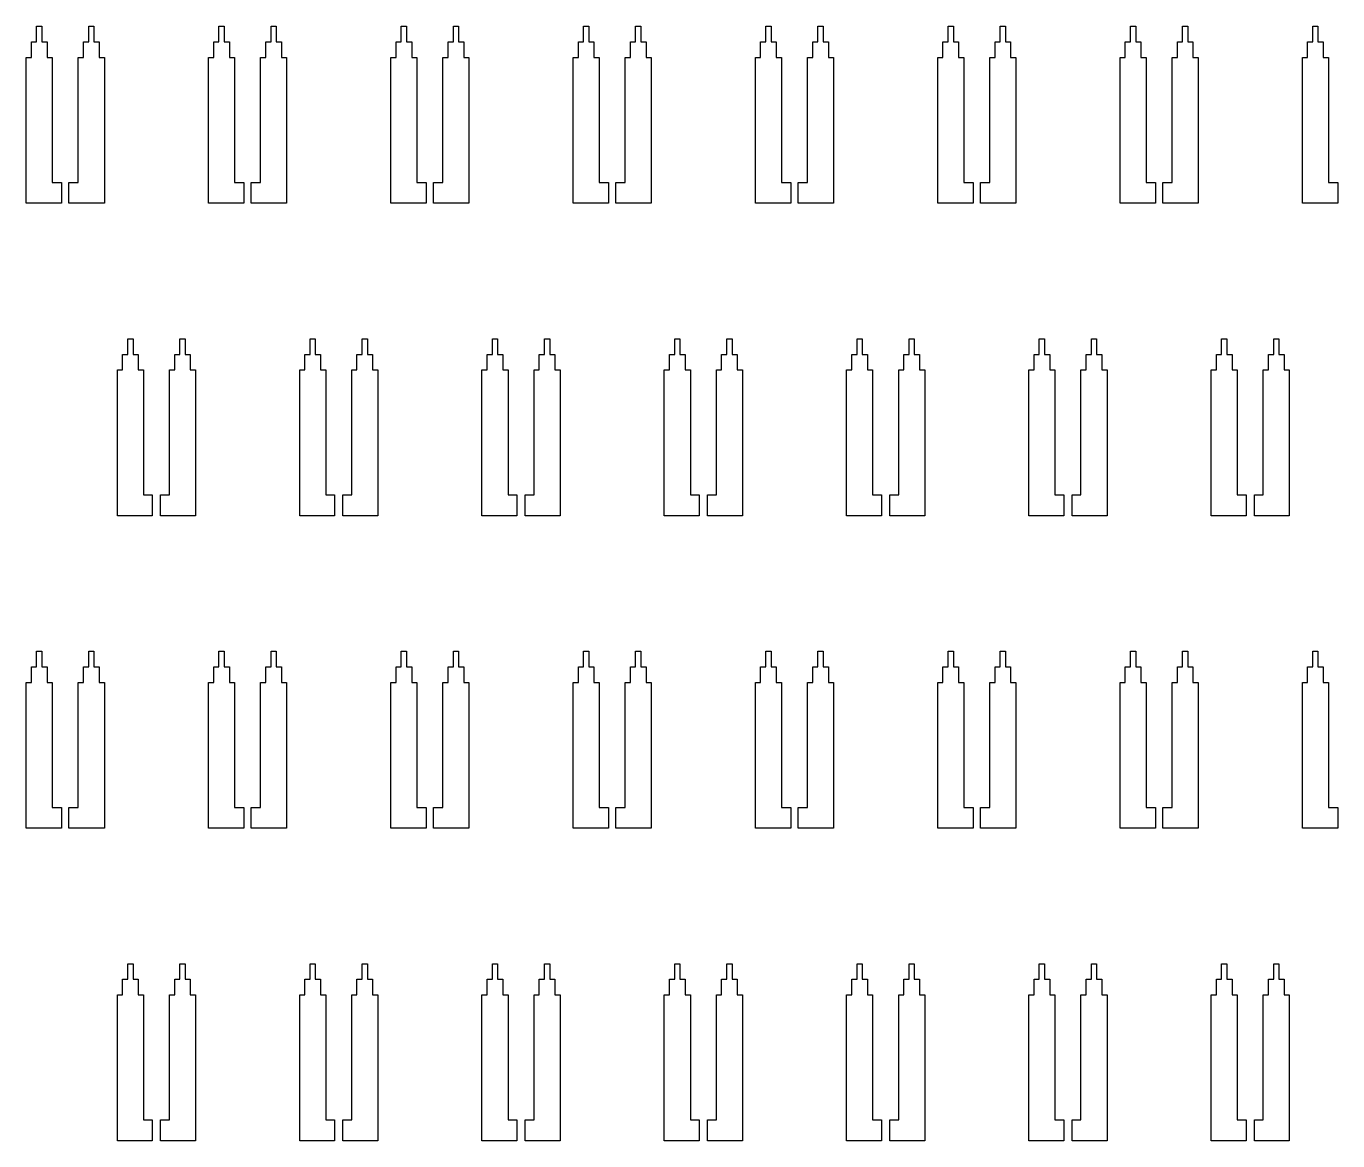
# Model space of a CAD drawing. Extents: x -38350 to 38650, y -35000 to 36000.
# Drawn here: x 20502 to 20753.8, y -22494 to -22280 of the extents above; entities that cross this region are included whole.
import ezdxf

# ---------------------------------------------------------------- set-up
doc = ezdxf.new("R2010")
doc.units = 0
doc.header["$MEASUREMENT"] = 0

msp = doc.modelspace()

# ---------------------------------------------------------------- linework, layer by layer
for p, q in [((20504, -22283), (20504, -22280)), ((20504, -22280), (20505, -22280)), ((20505, -22280), (20505, -22283)), ((20514, -22283), (20514, -22280)), ((20514, -22280), (20515, -22280)), ((20515, -22280), (20515, -22283)), ((20539, -22283), (20539, -22280)), ((20539, -22280), (20540, -22280)), ((20540, -22280), (20540, -22283)), ((20549, -22283), (20549, -22280)), ((20549, -22280), (20550, -22280)), ((20550, -22280), (20550, -22283)), ((20574, -22283), (20574, -22280)), ((20574, -22280), (20575, -22280)), ((20575, -22280), (20575, -22283)), ((20584, -22283), (20584, -22280)), ((20584, -22280), (20585, -22280)), ((20585, -22280), (20585, -22283)), ((20609, -22283), (20609, -22280)), ((20609, -22280), (20610, -22280)), ((20610, -22280), (20610, -22283)), ((20619, -22283), (20619, -22280)), ((20619, -22280), (20620, -22280)), ((20620, -22280), (20620, -22283)), ((20644, -22283), (20644, -22280)), ((20644, -22280), (20645, -22280)), ((20645, -22280), (20645, -22283)), ((20654, -22283), (20654, -22280)), ((20654, -22280), (20655, -22280)), ((20655, -22280), (20655, -22283)), ((20679, -22283), (20679, -22280)), ((20679, -22280), (20680, -22280)), ((20680, -22280), (20680, -22283)), ((20689, -22283), (20689, -22280)), ((20689, -22280), (20690, -22280)), ((20690, -22280), (20690, -22283)), ((20714, -22283), (20714, -22280)), ((20714, -22280), (20715, -22280)), ((20715, -22280), (20715, -22283)), ((20724, -22283), (20724, -22280)), ((20724, -22280), (20725, -22280)), ((20725, -22280), (20725, -22283)), ((20749, -22283), (20749, -22280)), ((20749, -22280), (20750, -22280)), ((20750, -22280), (20750, -22283)), ((20503, -22286), (20503, -22283)), ((20503, -22283), (20504, -22283)), ((20505, -22283), (20506, -22283)), ((20506, -22283), (20506, -22286)), ((20513, -22286), (20513, -22283)), ((20513, -22283), (20514, -22283)), ((20515, -22283), (20516, -22283)), ((20516, -22283), (20516, -22286)), ((20538, -22286), (20538, -22283)), ((20538, -22283), (20539, -22283)), ((20540, -22283), (20541, -22283)), ((20541, -22283), (20541, -22286)), ((20548, -22286), (20548, -22283)), ((20548, -22283), (20549, -22283)), ((20550, -22283), (20551, -22283)), ((20551, -22283), (20551, -22286)), ((20573, -22286), (20573, -22283)), ((20573, -22283), (20574, -22283)), ((20575, -22283), (20576, -22283)), ((20576, -22283), (20576, -22286)), ((20583, -22286), (20583, -22283)), ((20583, -22283), (20584, -22283)), ((20585, -22283), (20586, -22283)), ((20586, -22283), (20586, -22286)), ((20608, -22286), (20608, -22283)), ((20608, -22283), (20609, -22283)), ((20610, -22283), (20611, -22283)), ((20611, -22283), (20611, -22286)), ((20618, -22286), (20618, -22283)), ((20618, -22283), (20619, -22283)), ((20620, -22283), (20621, -22283)), ((20621, -22283), (20621, -22286)), ((20643, -22286), (20643, -22283)), ((20643, -22283), (20644, -22283)), ((20645, -22283), (20646, -22283)), ((20646, -22283), (20646, -22286)), ((20653, -22286), (20653, -22283)), ((20653, -22283), (20654, -22283)), ((20655, -22283), (20656, -22283)), ((20656, -22283), (20656, -22286)), ((20678, -22286), (20678, -22283)), ((20678, -22283), (20679, -22283)), ((20680, -22283), (20681, -22283)), ((20681, -22283), (20681, -22286)), ((20688, -22286), (20688, -22283)), ((20688, -22283), (20689, -22283)), ((20690, -22283), (20691, -22283)), ((20691, -22283), (20691, -22286)), ((20713, -22286), (20713, -22283)), ((20713, -22283), (20714, -22283)), ((20715, -22283), (20716, -22283)), ((20716, -22283), (20716, -22286)), ((20723, -22286), (20723, -22283)), ((20723, -22283), (20724, -22283)), ((20725, -22283), (20726, -22283)), ((20726, -22283), (20726, -22286)), ((20748, -22286), (20748, -22283)), ((20748, -22283), (20749, -22283)), ((20750, -22283), (20751, -22283)), ((20751, -22283), (20751, -22286)), ((20502, -22314), (20502, -22286)), ((20502, -22286), (20503, -22286)), ((20506, -22286), (20507, -22286)), ((20507, -22286), (20507, -22310)), ((20512, -22310), (20512, -22286)), ((20512, -22286), (20513, -22286)), ((20516, -22286), (20517, -22286)), ((20517, -22286), (20517, -22314)), ((20537, -22314), (20537, -22286)), ((20537, -22286), (20538, -22286)), ((20541, -22286), (20542, -22286)), ((20542, -22286), (20542, -22310)), ((20547, -22310), (20547, -22286)), ((20547, -22286), (20548, -22286)), ((20551, -22286), (20552, -22286)), ((20552, -22286), (20552, -22314)), ((20572, -22314), (20572, -22286)), ((20572, -22286), (20573, -22286)), ((20576, -22286), (20577, -22286)), ((20577, -22286), (20577, -22310)), ((20582, -22310), (20582, -22286)), ((20582, -22286), (20583, -22286)), ((20586, -22286), (20587, -22286)), ((20587, -22286), (20587, -22314)), ((20607, -22314), (20607, -22286)), ((20607, -22286), (20608, -22286)), ((20611, -22286), (20612, -22286)), ((20612, -22286), (20612, -22310)), ((20617, -22310), (20617, -22286)), ((20617, -22286), (20618, -22286)), ((20621, -22286), (20622, -22286)), ((20622, -22286), (20622, -22314)), ((20642, -22314), (20642, -22286)), ((20642, -22286), (20643, -22286)), ((20646, -22286), (20647, -22286)), ((20647, -22286), (20647, -22310)), ((20652, -22310), (20652, -22286)), ((20652, -22286), (20653, -22286)), ((20656, -22286), (20657, -22286)), ((20657, -22286), (20657, -22314)), ((20677, -22314), (20677, -22286)), ((20677, -22286), (20678, -22286)), ((20681, -22286), (20682, -22286)), ((20682, -22286), (20682, -22310)), ((20687, -22310), (20687, -22286)), ((20687, -22286), (20688, -22286)), ((20691, -22286), (20692, -22286)), ((20692, -22286), (20692, -22314)), ((20712, -22314), (20712, -22286)), ((20712, -22286), (20713, -22286)), ((20716, -22286), (20717, -22286)), ((20717, -22286), (20717, -22310)), ((20722, -22310), (20722, -22286)), ((20722, -22286), (20723, -22286)), ((20726, -22286), (20727, -22286)), ((20727, -22286), (20727, -22314)), ((20747, -22314), (20747, -22286)), ((20747, -22286), (20748, -22286)), ((20751, -22286), (20752, -22286)), ((20752, -22286), (20752, -22310)), ((20507, -22310), (20508.8, -22310)), ((20508.8, -22310), (20508.8, -22314)), ((20510.2, -22314), (20510.2, -22310)), ((20510.2, -22310), (20512, -22310)), ((20542, -22310), (20543.8, -22310)), ((20543.8, -22310), (20543.8, -22314)), ((20545.2, -22314), (20545.2, -22310)), ((20545.2, -22310), (20547, -22310)), ((20577, -22310), (20578.8, -22310)), ((20578.8, -22310), (20578.8, -22314)), ((20580.2, -22314), (20580.2, -22310)), ((20580.2, -22310), (20582, -22310)), ((20612, -22310), (20613.8, -22310)), ((20613.8, -22310), (20613.8, -22314)), ((20615.2, -22314), (20615.2, -22310)), ((20615.2, -22310), (20617, -22310)), ((20647, -22310), (20648.8, -22310)), ((20648.8, -22310), (20648.8, -22314)), ((20650.2, -22314), (20650.2, -22310)), ((20650.2, -22310), (20652, -22310)), ((20682, -22310), (20683.8, -22310)), ((20683.8, -22310), (20683.8, -22314)), ((20685.2, -22314), (20685.2, -22310)), ((20685.2, -22310), (20687, -22310)), ((20717, -22310), (20718.8, -22310)), ((20718.8, -22310), (20718.8, -22314)), ((20720.2, -22314), (20720.2, -22310)), ((20720.2, -22310), (20722, -22310)), ((20752, -22310), (20753.8, -22310)), ((20753.8, -22310), (20753.8, -22314)), ((20508.8, -22314), (20502, -22314)), ((20517, -22314), (20510.2, -22314)), ((20543.8, -22314), (20537, -22314)), ((20552, -22314), (20545.2, -22314)), ((20578.8, -22314), (20572, -22314)), ((20587, -22314), (20580.2, -22314)), ((20613.8, -22314), (20607, -22314)), ((20622, -22314), (20615.2, -22314)), ((20648.8, -22314), (20642, -22314)), ((20657, -22314), (20650.2, -22314)), ((20683.8, -22314), (20677, -22314)), ((20692, -22314), (20685.2, -22314)), ((20718.8, -22314), (20712, -22314)), ((20727, -22314), (20720.2, -22314)), ((20753.8, -22314), (20747, -22314)), ((20521.5, -22343), (20521.5, -22340)), ((20521.5, -22340), (20522.5, -22340)), ((20522.5, -22340), (20522.5, -22343)), ((20531.5, -22343), (20531.5, -22340)), ((20531.5, -22340), (20532.5, -22340)), ((20532.5, -22340), (20532.5, -22343)), ((20556.5, -22343), (20556.5, -22340)), ((20556.5, -22340), (20557.5, -22340)), ((20557.5, -22340), (20557.5, -22343)), ((20566.5, -22343), (20566.5, -22340)), ((20566.5, -22340), (20567.5, -22340)), ((20567.5, -22340), (20567.5, -22343)), ((20591.5, -22343), (20591.5, -22340)), ((20591.5, -22340), (20592.5, -22340)), ((20592.5, -22340), (20592.5, -22343)), ((20601.5, -22343), (20601.5, -22340)), ((20601.5, -22340), (20602.5, -22340)), ((20602.5, -22340), (20602.5, -22343)), ((20626.5, -22343), (20626.5, -22340)), ((20626.5, -22340), (20627.5, -22340)), ((20627.5, -22340), (20627.5, -22343)), ((20636.5, -22343), (20636.5, -22340)), ((20636.5, -22340), (20637.5, -22340)), ((20637.5, -22340), (20637.5, -22343)), ((20661.5, -22343), (20661.5, -22340)), ((20661.5, -22340), (20662.5, -22340)), ((20662.5, -22340), (20662.5, -22343)), ((20671.5, -22343), (20671.5, -22340)), ((20671.5, -22340), (20672.5, -22340)), ((20672.5, -22340), (20672.5, -22343)), ((20696.5, -22343), (20696.5, -22340)), ((20696.5, -22340), (20697.5, -22340)), ((20697.5, -22340), (20697.5, -22343)), ((20706.5, -22343), (20706.5, -22340)), ((20706.5, -22340), (20707.5, -22340)), ((20707.5, -22340), (20707.5, -22343)), ((20731.5, -22343), (20731.5, -22340)), ((20731.5, -22340), (20732.5, -22340)), ((20732.5, -22340), (20732.5, -22343)), ((20741.5, -22343), (20741.5, -22340)), ((20741.5, -22340), (20742.5, -22340)), ((20742.5, -22340), (20742.5, -22343)), ((20520.5, -22346), (20520.5, -22343)), ((20520.5, -22343), (20521.5, -22343)), ((20522.5, -22343), (20523.5, -22343)), ((20523.5, -22343), (20523.5, -22346)), ((20530.5, -22346), (20530.5, -22343)), ((20530.5, -22343), (20531.5, -22343)), ((20532.5, -22343), (20533.5, -22343)), ((20533.5, -22343), (20533.5, -22346)), ((20555.5, -22346), (20555.5, -22343)), ((20555.5, -22343), (20556.5, -22343)), ((20557.5, -22343), (20558.5, -22343)), ((20558.5, -22343), (20558.5, -22346)), ((20565.5, -22346), (20565.5, -22343)), ((20565.5, -22343), (20566.5, -22343)), ((20567.5, -22343), (20568.5, -22343)), ((20568.5, -22343), (20568.5, -22346)), ((20590.5, -22346), (20590.5, -22343)), ((20590.5, -22343), (20591.5, -22343)), ((20592.5, -22343), (20593.5, -22343)), ((20593.5, -22343), (20593.5, -22346)), ((20600.5, -22346), (20600.5, -22343)), ((20600.5, -22343), (20601.5, -22343)), ((20602.5, -22343), (20603.5, -22343)), ((20603.5, -22343), (20603.5, -22346)), ((20625.5, -22346), (20625.5, -22343)), ((20625.5, -22343), (20626.5, -22343)), ((20627.5, -22343), (20628.5, -22343)), ((20628.5, -22343), (20628.5, -22346)), ((20635.5, -22346), (20635.5, -22343)), ((20635.5, -22343), (20636.5, -22343)), ((20637.5, -22343), (20638.5, -22343)), ((20638.5, -22343), (20638.5, -22346)), ((20660.5, -22346), (20660.5, -22343)), ((20660.5, -22343), (20661.5, -22343)), ((20662.5, -22343), (20663.5, -22343)), ((20663.5, -22343), (20663.5, -22346)), ((20670.5, -22346), (20670.5, -22343)), ((20670.5, -22343), (20671.5, -22343)), ((20672.5, -22343), (20673.5, -22343)), ((20673.5, -22343), (20673.5, -22346)), ((20695.5, -22346), (20695.5, -22343)), ((20695.5, -22343), (20696.5, -22343)), ((20697.5, -22343), (20698.5, -22343)), ((20698.5, -22343), (20698.5, -22346)), ((20705.5, -22346), (20705.5, -22343)), ((20705.5, -22343), (20706.5, -22343)), ((20707.5, -22343), (20708.5, -22343)), ((20708.5, -22343), (20708.5, -22346)), ((20730.5, -22346), (20730.5, -22343)), ((20730.5, -22343), (20731.5, -22343)), ((20732.5, -22343), (20733.5, -22343)), ((20733.5, -22343), (20733.5, -22346)), ((20740.5, -22346), (20740.5, -22343)), ((20740.5, -22343), (20741.5, -22343)), ((20742.5, -22343), (20743.5, -22343)), ((20743.5, -22343), (20743.5, -22346)), ((20519.5, -22374), (20519.5, -22346)), ((20519.5, -22346), (20520.5, -22346)), ((20523.5, -22346), (20524.5, -22346)), ((20524.5, -22346), (20524.5, -22370)), ((20529.5, -22370), (20529.5, -22346)), ((20529.5, -22346), (20530.5, -22346)), ((20533.5, -22346), (20534.5, -22346)), ((20534.5, -22346), (20534.5, -22374)), ((20554.5, -22374), (20554.5, -22346)), ((20554.5, -22346), (20555.5, -22346)), ((20558.5, -22346), (20559.5, -22346)), ((20559.5, -22346), (20559.5, -22370)), ((20564.5, -22370), (20564.5, -22346)), ((20564.5, -22346), (20565.5, -22346)), ((20568.5, -22346), (20569.5, -22346)), ((20569.5, -22346), (20569.5, -22374)), ((20589.5, -22374), (20589.5, -22346)), ((20589.5, -22346), (20590.5, -22346)), ((20593.5, -22346), (20594.5, -22346)), ((20594.5, -22346), (20594.5, -22370)), ((20599.5, -22370), (20599.5, -22346)), ((20599.5, -22346), (20600.5, -22346)), ((20603.5, -22346), (20604.5, -22346)), ((20604.5, -22346), (20604.5, -22374)), ((20624.5, -22374), (20624.5, -22346)), ((20624.5, -22346), (20625.5, -22346)), ((20628.5, -22346), (20629.5, -22346)), ((20629.5, -22346), (20629.5, -22370)), ((20634.5, -22370), (20634.5, -22346)), ((20634.5, -22346), (20635.5, -22346)), ((20638.5, -22346), (20639.5, -22346)), ((20639.5, -22346), (20639.5, -22374)), ((20659.5, -22374), (20659.5, -22346)), ((20659.5, -22346), (20660.5, -22346)), ((20663.5, -22346), (20664.5, -22346)), ((20664.5, -22346), (20664.5, -22370)), ((20669.5, -22370), (20669.5, -22346)), ((20669.5, -22346), (20670.5, -22346)), ((20673.5, -22346), (20674.5, -22346)), ((20674.5, -22346), (20674.5, -22374)), ((20694.5, -22374), (20694.5, -22346)), ((20694.5, -22346), (20695.5, -22346)), ((20698.5, -22346), (20699.5, -22346)), ((20699.5, -22346), (20699.5, -22370)), ((20704.5, -22370), (20704.5, -22346)), ((20704.5, -22346), (20705.5, -22346)), ((20708.5, -22346), (20709.5, -22346)), ((20709.5, -22346), (20709.5, -22374)), ((20729.5, -22374), (20729.5, -22346)), ((20729.5, -22346), (20730.5, -22346)), ((20733.5, -22346), (20734.5, -22346)), ((20734.5, -22346), (20734.5, -22370)), ((20739.5, -22370), (20739.5, -22346)), ((20739.5, -22346), (20740.5, -22346)), ((20743.5, -22346), (20744.5, -22346)), ((20744.5, -22346), (20744.5, -22374)), ((20524.5, -22370), (20526.2, -22370)), ((20526.2, -22370), (20526.2, -22374)), ((20527.8, -22374), (20527.8, -22370)), ((20527.8, -22370), (20529.5, -22370)), ((20559.5, -22370), (20561.2, -22370)), ((20561.2, -22370), (20561.2, -22374)), ((20562.8, -22374), (20562.8, -22370)), ((20562.8, -22370), (20564.5, -22370)), ((20594.5, -22370), (20596.2, -22370)), ((20596.2, -22370), (20596.2, -22374)), ((20597.8, -22374), (20597.8, -22370)), ((20597.8, -22370), (20599.5, -22370)), ((20629.5, -22370), (20631.2, -22370)), ((20631.2, -22370), (20631.2, -22374)), ((20632.8, -22374), (20632.8, -22370)), ((20632.8, -22370), (20634.5, -22370)), ((20664.5, -22370), (20666.2, -22370)), ((20666.2, -22370), (20666.2, -22374)), ((20667.8, -22374), (20667.8, -22370)), ((20667.8, -22370), (20669.5, -22370)), ((20699.5, -22370), (20701.2, -22370)), ((20701.2, -22370), (20701.2, -22374)), ((20702.8, -22374), (20702.8, -22370)), ((20702.8, -22370), (20704.5, -22370)), ((20734.5, -22370), (20736.2, -22370)), ((20736.2, -22370), (20736.2, -22374)), ((20737.8, -22374), (20737.8, -22370)), ((20737.8, -22370), (20739.5, -22370)), ((20526.2, -22374), (20519.5, -22374)), ((20534.5, -22374), (20527.8, -22374)), ((20561.2, -22374), (20554.5, -22374)), ((20569.5, -22374), (20562.8, -22374)), ((20596.2, -22374), (20589.5, -22374)), ((20604.5, -22374), (20597.8, -22374)), ((20631.2, -22374), (20624.5, -22374)), ((20639.5, -22374), (20632.8, -22374)), ((20666.2, -22374), (20659.5, -22374)), ((20674.5, -22374), (20667.8, -22374)), ((20701.2, -22374), (20694.5, -22374)), ((20709.5, -22374), (20702.8, -22374)), ((20736.2, -22374), (20729.5, -22374)), ((20744.5, -22374), (20737.8, -22374)), ((20504, -22403), (20504, -22400)), ((20504, -22400), (20505, -22400)), ((20505, -22400), (20505, -22403)), ((20514, -22403), (20514, -22400)), ((20514, -22400), (20515, -22400)), ((20515, -22400), (20515, -22403)), ((20539, -22403), (20539, -22400)), ((20539, -22400), (20540, -22400)), ((20540, -22400), (20540, -22403)), ((20549, -22403), (20549, -22400)), ((20549, -22400), (20550, -22400)), ((20550, -22400), (20550, -22403)), ((20574, -22403), (20574, -22400)), ((20574, -22400), (20575, -22400)), ((20575, -22400), (20575, -22403)), ((20584, -22403), (20584, -22400)), ((20584, -22400), (20585, -22400)), ((20585, -22400), (20585, -22403)), ((20609, -22403), (20609, -22400)), ((20609, -22400), (20610, -22400)), ((20610, -22400), (20610, -22403)), ((20619, -22403), (20619, -22400)), ((20619, -22400), (20620, -22400)), ((20620, -22400), (20620, -22403)), ((20644, -22403), (20644, -22400)), ((20644, -22400), (20645, -22400)), ((20645, -22400), (20645, -22403)), ((20654, -22403), (20654, -22400)), ((20654, -22400), (20655, -22400)), ((20655, -22400), (20655, -22403)), ((20679, -22403), (20679, -22400)), ((20679, -22400), (20680, -22400)), ((20680, -22400), (20680, -22403)), ((20689, -22403), (20689, -22400)), ((20689, -22400), (20690, -22400)), ((20690, -22400), (20690, -22403)), ((20714, -22403), (20714, -22400)), ((20714, -22400), (20715, -22400)), ((20715, -22400), (20715, -22403)), ((20724, -22403), (20724, -22400)), ((20724, -22400), (20725, -22400)), ((20725, -22400), (20725, -22403)), ((20749, -22403), (20749, -22400)), ((20749, -22400), (20750, -22400)), ((20750, -22400), (20750, -22403)), ((20503, -22406), (20503, -22403)), ((20503, -22403), (20504, -22403)), ((20505, -22403), (20506, -22403)), ((20506, -22403), (20506, -22406)), ((20513, -22406), (20513, -22403)), ((20513, -22403), (20514, -22403)), ((20515, -22403), (20516, -22403)), ((20516, -22403), (20516, -22406)), ((20538, -22406), (20538, -22403)), ((20538, -22403), (20539, -22403)), ((20540, -22403), (20541, -22403)), ((20541, -22403), (20541, -22406)), ((20548, -22406), (20548, -22403)), ((20548, -22403), (20549, -22403)), ((20550, -22403), (20551, -22403)), ((20551, -22403), (20551, -22406)), ((20573, -22406), (20573, -22403)), ((20573, -22403), (20574, -22403)), ((20575, -22403), (20576, -22403)), ((20576, -22403), (20576, -22406)), ((20583, -22406), (20583, -22403)), ((20583, -22403), (20584, -22403)), ((20585, -22403), (20586, -22403)), ((20586, -22403), (20586, -22406)), ((20608, -22406), (20608, -22403)), ((20608, -22403), (20609, -22403)), ((20610, -22403), (20611, -22403)), ((20611, -22403), (20611, -22406)), ((20618, -22406), (20618, -22403)), ((20618, -22403), (20619, -22403)), ((20620, -22403), (20621, -22403)), ((20621, -22403), (20621, -22406)), ((20643, -22406), (20643, -22403)), ((20643, -22403), (20644, -22403)), ((20645, -22403), (20646, -22403)), ((20646, -22403), (20646, -22406)), ((20653, -22406), (20653, -22403)), ((20653, -22403), (20654, -22403)), ((20655, -22403), (20656, -22403)), ((20656, -22403), (20656, -22406)), ((20678, -22406), (20678, -22403)), ((20678, -22403), (20679, -22403)), ((20680, -22403), (20681, -22403)), ((20681, -22403), (20681, -22406)), ((20688, -22406), (20688, -22403)), ((20688, -22403), (20689, -22403)), ((20690, -22403), (20691, -22403)), ((20691, -22403), (20691, -22406)), ((20713, -22406), (20713, -22403)), ((20713, -22403), (20714, -22403)), ((20715, -22403), (20716, -22403)), ((20716, -22403), (20716, -22406)), ((20723, -22406), (20723, -22403)), ((20723, -22403), (20724, -22403)), ((20725, -22403), (20726, -22403)), ((20726, -22403), (20726, -22406)), ((20748, -22406), (20748, -22403)), ((20748, -22403), (20749, -22403)), ((20750, -22403), (20751, -22403)), ((20751, -22403), (20751, -22406)), ((20502, -22434), (20502, -22406)), ((20502, -22406), (20503, -22406)), ((20506, -22406), (20507, -22406)), ((20507, -22406), (20507, -22430)), ((20512, -22430), (20512, -22406)), ((20512, -22406), (20513, -22406)), ((20516, -22406), (20517, -22406)), ((20517, -22406), (20517, -22434)), ((20537, -22434), (20537, -22406)), ((20537, -22406), (20538, -22406)), ((20541, -22406), (20542, -22406)), ((20542, -22406), (20542, -22430)), ((20547, -22430), (20547, -22406)), ((20547, -22406), (20548, -22406)), ((20551, -22406), (20552, -22406)), ((20552, -22406), (20552, -22434)), ((20572, -22434), (20572, -22406)), ((20572, -22406), (20573, -22406)), ((20576, -22406), (20577, -22406)), ((20577, -22406), (20577, -22430)), ((20582, -22430), (20582, -22406)), ((20582, -22406), (20583, -22406)), ((20586, -22406), (20587, -22406)), ((20587, -22406), (20587, -22434)), ((20607, -22434), (20607, -22406)), ((20607, -22406), (20608, -22406)), ((20611, -22406), (20612, -22406)), ((20612, -22406), (20612, -22430)), ((20617, -22430), (20617, -22406)), ((20617, -22406), (20618, -22406)), ((20621, -22406), (20622, -22406)), ((20622, -22406), (20622, -22434)), ((20642, -22434), (20642, -22406)), ((20642, -22406), (20643, -22406)), ((20646, -22406), (20647, -22406)), ((20647, -22406), (20647, -22430)), ((20652, -22430), (20652, -22406)), ((20652, -22406), (20653, -22406)), ((20656, -22406), (20657, -22406)), ((20657, -22406), (20657, -22434)), ((20677, -22434), (20677, -22406)), ((20677, -22406), (20678, -22406)), ((20681, -22406), (20682, -22406)), ((20682, -22406), (20682, -22430)), ((20687, -22430), (20687, -22406)), ((20687, -22406), (20688, -22406)), ((20691, -22406), (20692, -22406)), ((20692, -22406), (20692, -22434)), ((20712, -22434), (20712, -22406)), ((20712, -22406), (20713, -22406)), ((20716, -22406), (20717, -22406)), ((20717, -22406), (20717, -22430)), ((20722, -22430), (20722, -22406)), ((20722, -22406), (20723, -22406)), ((20726, -22406), (20727, -22406)), ((20727, -22406), (20727, -22434)), ((20747, -22434), (20747, -22406)), ((20747, -22406), (20748, -22406)), ((20751, -22406), (20752, -22406)), ((20752, -22406), (20752, -22430)), ((20507, -22430), (20508.8, -22430)), ((20508.8, -22430), (20508.8, -22434)), ((20510.2, -22434), (20510.2, -22430)), ((20510.2, -22430), (20512, -22430)), ((20542, -22430), (20543.8, -22430)), ((20543.8, -22430), (20543.8, -22434)), ((20545.2, -22434), (20545.2, -22430)), ((20545.2, -22430), (20547, -22430)), ((20577, -22430), (20578.8, -22430)), ((20578.8, -22430), (20578.8, -22434)), ((20580.2, -22434), (20580.2, -22430)), ((20580.2, -22430), (20582, -22430)), ((20612, -22430), (20613.8, -22430)), ((20613.8, -22430), (20613.8, -22434)), ((20615.2, -22434), (20615.2, -22430)), ((20615.2, -22430), (20617, -22430)), ((20647, -22430), (20648.8, -22430)), ((20648.8, -22430), (20648.8, -22434)), ((20650.2, -22434), (20650.2, -22430)), ((20650.2, -22430), (20652, -22430)), ((20682, -22430), (20683.8, -22430)), ((20683.8, -22430), (20683.8, -22434)), ((20685.2, -22434), (20685.2, -22430)), ((20685.2, -22430), (20687, -22430)), ((20717, -22430), (20718.8, -22430)), ((20718.8, -22430), (20718.8, -22434)), ((20720.2, -22434), (20720.2, -22430)), ((20720.2, -22430), (20722, -22430)), ((20752, -22430), (20753.8, -22430)), ((20753.8, -22430), (20753.8, -22434)), ((20508.8, -22434), (20502, -22434)), ((20517, -22434), (20510.2, -22434)), ((20543.8, -22434), (20537, -22434)), ((20552, -22434), (20545.2, -22434)), ((20578.8, -22434), (20572, -22434)), ((20587, -22434), (20580.2, -22434)), ((20613.8, -22434), (20607, -22434)), ((20622, -22434), (20615.2, -22434)), ((20648.8, -22434), (20642, -22434)), ((20657, -22434), (20650.2, -22434)), ((20683.8, -22434), (20677, -22434)), ((20692, -22434), (20685.2, -22434)), ((20718.8, -22434), (20712, -22434)), ((20727, -22434), (20720.2, -22434)), ((20753.8, -22434), (20747, -22434)), ((20521.5, -22463), (20521.5, -22460)), ((20521.5, -22460), (20522.5, -22460)), ((20522.5, -22460), (20522.5, -22463)), ((20531.5, -22463), (20531.5, -22460)), ((20531.5, -22460), (20532.5, -22460)), ((20532.5, -22460), (20532.5, -22463)), ((20556.5, -22463), (20556.5, -22460)), ((20556.5, -22460), (20557.5, -22460)), ((20557.5, -22460), (20557.5, -22463)), ((20566.5, -22463), (20566.5, -22460)), ((20566.5, -22460), (20567.5, -22460)), ((20567.5, -22460), (20567.5, -22463)), ((20591.5, -22463), (20591.5, -22460)), ((20591.5, -22460), (20592.5, -22460)), ((20592.5, -22460), (20592.5, -22463)), ((20601.5, -22463), (20601.5, -22460)), ((20601.5, -22460), (20602.5, -22460)), ((20602.5, -22460), (20602.5, -22463)), ((20626.5, -22463), (20626.5, -22460)), ((20626.5, -22460), (20627.5, -22460)), ((20627.5, -22460), (20627.5, -22463)), ((20636.5, -22463), (20636.5, -22460)), ((20636.5, -22460), (20637.5, -22460)), ((20637.5, -22460), (20637.5, -22463)), ((20661.5, -22463), (20661.5, -22460)), ((20661.5, -22460), (20662.5, -22460)), ((20662.5, -22460), (20662.5, -22463)), ((20671.5, -22463), (20671.5, -22460)), ((20671.5, -22460), (20672.5, -22460)), ((20672.5, -22460), (20672.5, -22463)), ((20696.5, -22463), (20696.5, -22460)), ((20696.5, -22460), (20697.5, -22460)), ((20697.5, -22460), (20697.5, -22463)), ((20706.5, -22463), (20706.5, -22460)), ((20706.5, -22460), (20707.5, -22460)), ((20707.5, -22460), (20707.5, -22463)), ((20731.5, -22463), (20731.5, -22460)), ((20731.5, -22460), (20732.5, -22460)), ((20732.5, -22460), (20732.5, -22463)), ((20741.5, -22463), (20741.5, -22460)), ((20741.5, -22460), (20742.5, -22460)), ((20742.5, -22460), (20742.5, -22463)), ((20520.5, -22466), (20520.5, -22463)), ((20520.5, -22463), (20521.5, -22463)), ((20522.5, -22463), (20523.5, -22463)), ((20523.5, -22463), (20523.5, -22466)), ((20530.5, -22466), (20530.5, -22463)), ((20530.5, -22463), (20531.5, -22463)), ((20532.5, -22463), (20533.5, -22463)), ((20533.5, -22463), (20533.5, -22466)), ((20555.5, -22466), (20555.5, -22463)), ((20555.5, -22463), (20556.5, -22463)), ((20557.5, -22463), (20558.5, -22463)), ((20558.5, -22463), (20558.5, -22466)), ((20565.5, -22466), (20565.5, -22463)), ((20565.5, -22463), (20566.5, -22463)), ((20567.5, -22463), (20568.5, -22463)), ((20568.5, -22463), (20568.5, -22466)), ((20590.5, -22466), (20590.5, -22463)), ((20590.5, -22463), (20591.5, -22463)), ((20592.5, -22463), (20593.5, -22463)), ((20593.5, -22463), (20593.5, -22466)), ((20600.5, -22466), (20600.5, -22463)), ((20600.5, -22463), (20601.5, -22463)), ((20602.5, -22463), (20603.5, -22463)), ((20603.5, -22463), (20603.5, -22466)), ((20625.5, -22466), (20625.5, -22463)), ((20625.5, -22463), (20626.5, -22463)), ((20627.5, -22463), (20628.5, -22463)), ((20628.5, -22463), (20628.5, -22466)), ((20635.5, -22466), (20635.5, -22463)), ((20635.5, -22463), (20636.5, -22463)), ((20637.5, -22463), (20638.5, -22463)), ((20638.5, -22463), (20638.5, -22466)), ((20660.5, -22466), (20660.5, -22463)), ((20660.5, -22463), (20661.5, -22463)), ((20662.5, -22463), (20663.5, -22463)), ((20663.5, -22463), (20663.5, -22466)), ((20670.5, -22466), (20670.5, -22463)), ((20670.5, -22463), (20671.5, -22463)), ((20672.5, -22463), (20673.5, -22463)), ((20673.5, -22463), (20673.5, -22466)), ((20695.5, -22466), (20695.5, -22463)), ((20695.5, -22463), (20696.5, -22463)), ((20697.5, -22463), (20698.5, -22463)), ((20698.5, -22463), (20698.5, -22466)), ((20705.5, -22466), (20705.5, -22463)), ((20705.5, -22463), (20706.5, -22463)), ((20707.5, -22463), (20708.5, -22463)), ((20708.5, -22463), (20708.5, -22466)), ((20730.5, -22466), (20730.5, -22463)), ((20730.5, -22463), (20731.5, -22463)), ((20732.5, -22463), (20733.5, -22463)), ((20733.5, -22463), (20733.5, -22466)), ((20740.5, -22466), (20740.5, -22463)), ((20740.5, -22463), (20741.5, -22463)), ((20742.5, -22463), (20743.5, -22463)), ((20743.5, -22463), (20743.5, -22466)), ((20519.5, -22494), (20519.5, -22466)), ((20519.5, -22466), (20520.5, -22466)), ((20523.5, -22466), (20524.5, -22466)), ((20524.5, -22466), (20524.5, -22490)), ((20529.5, -22490), (20529.5, -22466)), ((20529.5, -22466), (20530.5, -22466)), ((20533.5, -22466), (20534.5, -22466)), ((20534.5, -22466), (20534.5, -22494)), ((20554.5, -22494), (20554.5, -22466)), ((20554.5, -22466), (20555.5, -22466)), ((20558.5, -22466), (20559.5, -22466)), ((20559.5, -22466), (20559.5, -22490)), ((20564.5, -22490), (20564.5, -22466)), ((20564.5, -22466), (20565.5, -22466)), ((20568.5, -22466), (20569.5, -22466)), ((20569.5, -22466), (20569.5, -22494)), ((20589.5, -22494), (20589.5, -22466)), ((20589.5, -22466), (20590.5, -22466)), ((20593.5, -22466), (20594.5, -22466)), ((20594.5, -22466), (20594.5, -22490)), ((20599.5, -22490), (20599.5, -22466)), ((20599.5, -22466), (20600.5, -22466)), ((20603.5, -22466), (20604.5, -22466)), ((20604.5, -22466), (20604.5, -22494)), ((20624.5, -22494), (20624.5, -22466)), ((20624.5, -22466), (20625.5, -22466)), ((20628.5, -22466), (20629.5, -22466)), ((20629.5, -22466), (20629.5, -22490)), ((20634.5, -22490), (20634.5, -22466)), ((20634.5, -22466), (20635.5, -22466)), ((20638.5, -22466), (20639.5, -22466)), ((20639.5, -22466), (20639.5, -22494)), ((20659.5, -22494), (20659.5, -22466)), ((20659.5, -22466), (20660.5, -22466)), ((20663.5, -22466), (20664.5, -22466)), ((20664.5, -22466), (20664.5, -22490)), ((20669.5, -22490), (20669.5, -22466)), ((20669.5, -22466), (20670.5, -22466)), ((20673.5, -22466), (20674.5, -22466)), ((20674.5, -22466), (20674.5, -22494)), ((20694.5, -22494), (20694.5, -22466)), ((20694.5, -22466), (20695.5, -22466)), ((20698.5, -22466), (20699.5, -22466)), ((20699.5, -22466), (20699.5, -22490)), ((20704.5, -22490), (20704.5, -22466)), ((20704.5, -22466), (20705.5, -22466)), ((20708.5, -22466), (20709.5, -22466)), ((20709.5, -22466), (20709.5, -22494)), ((20729.5, -22494), (20729.5, -22466)), ((20729.5, -22466), (20730.5, -22466)), ((20733.5, -22466), (20734.5, -22466)), ((20734.5, -22466), (20734.5, -22490)), ((20739.5, -22490), (20739.5, -22466)), ((20739.5, -22466), (20740.5, -22466)), ((20743.5, -22466), (20744.5, -22466)), ((20744.5, -22466), (20744.5, -22494)), ((20524.5, -22490), (20526.2, -22490)), ((20526.2, -22490), (20526.2, -22494)), ((20527.8, -22494), (20527.8, -22490)), ((20527.8, -22490), (20529.5, -22490)), ((20559.5, -22490), (20561.2, -22490)), ((20561.2, -22490), (20561.2, -22494)), ((20562.8, -22494), (20562.8, -22490)), ((20562.8, -22490), (20564.5, -22490)), ((20594.5, -22490), (20596.2, -22490)), ((20596.2, -22490), (20596.2, -22494)), ((20597.8, -22494), (20597.8, -22490)), ((20597.8, -22490), (20599.5, -22490)), ((20629.5, -22490), (20631.2, -22490)), ((20631.2, -22490), (20631.2, -22494)), ((20632.8, -22494), (20632.8, -22490)), ((20632.8, -22490), (20634.5, -22490)), ((20664.5, -22490), (20666.2, -22490)), ((20666.2, -22490), (20666.2, -22494)), ((20667.8, -22494), (20667.8, -22490)), ((20667.8, -22490), (20669.5, -22490)), ((20699.5, -22490), (20701.2, -22490)), ((20701.2, -22490), (20701.2, -22494)), ((20702.8, -22494), (20702.8, -22490)), ((20702.8, -22490), (20704.5, -22490)), ((20734.5, -22490), (20736.2, -22490)), ((20736.2, -22490), (20736.2, -22494)), ((20737.8, -22494), (20737.8, -22490)), ((20737.8, -22490), (20739.5, -22490)), ((20526.2, -22494), (20519.5, -22494)), ((20534.5, -22494), (20527.8, -22494)), ((20561.2, -22494), (20554.5, -22494)), ((20569.5, -22494), (20562.8, -22494)), ((20596.2, -22494), (20589.5, -22494)), ((20604.5, -22494), (20597.8, -22494)), ((20631.2, -22494), (20624.5, -22494)), ((20639.5, -22494), (20632.8, -22494)), ((20666.2, -22494), (20659.5, -22494)), ((20674.5, -22494), (20667.8, -22494)), ((20701.2, -22494), (20694.5, -22494)), ((20709.5, -22494), (20702.8, -22494)), ((20736.2, -22494), (20729.5, -22494)), ((20744.5, -22494), (20737.8, -22494))]:
    msp.add_line(p, q)

doc.saveas('drawing.dxf')
